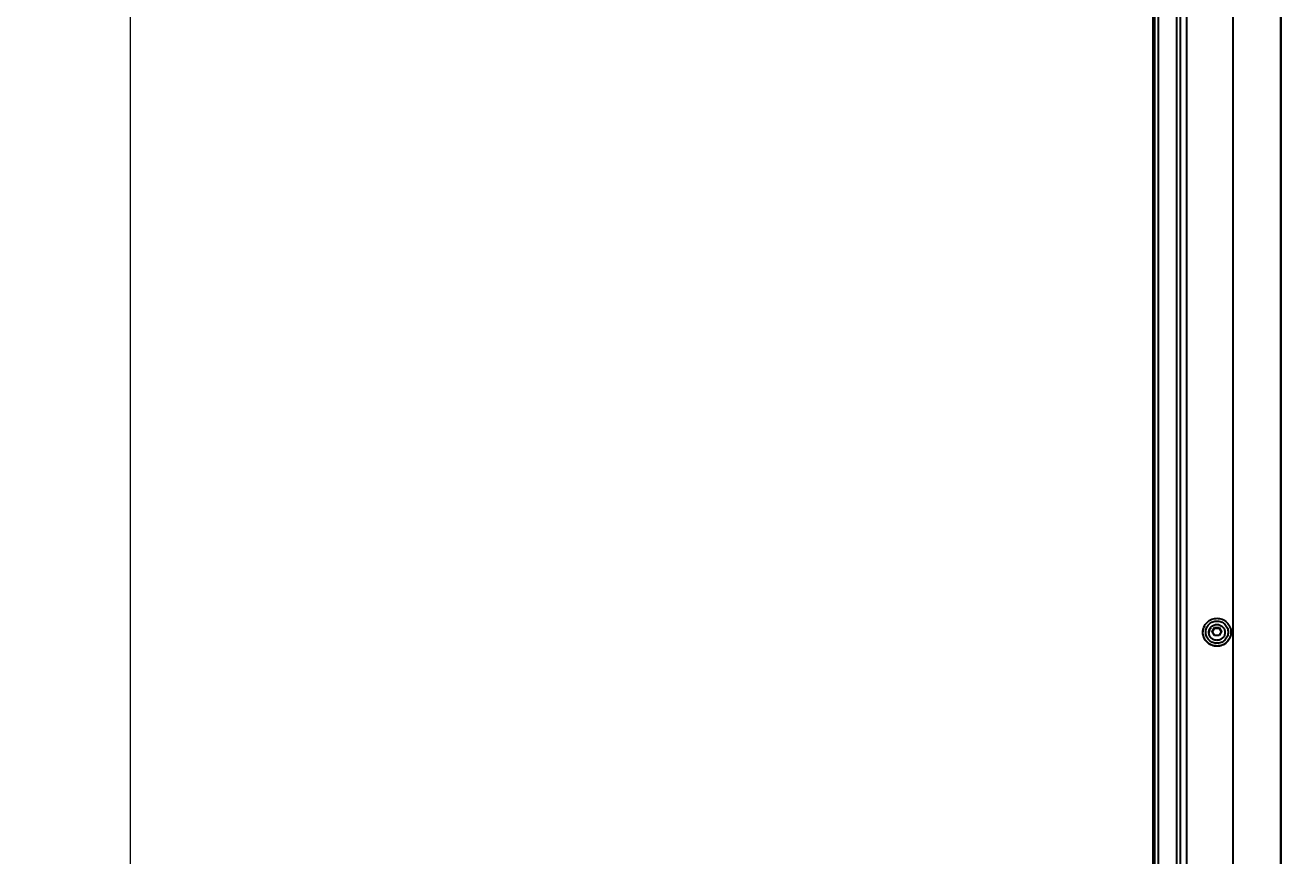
# Model space of a CAD drawing. Header units: millimetres. Extents: x 3109 to 13995, y 24552 to 39949.
# Drawn here: x 8012 to 8797, y 30445 to 30964 of the extents above; entities that cross this region are included whole.
import ezdxf

# ---------------------------------------------------------------- set-up
doc = ezdxf.new("R2010")
doc.units = ezdxf.units.MM
doc.header["$LTSCALE"] = 3
doc.layers.add('DomyÅ›lny', color=7, linetype='Continuous')
doc.styles.get("Standard").update_dxf_attribs({"font": 'arial.ttf'})
doc.dimstyles.new('MATEUSZ', dxfattribs={"dimtxt": 35, "dimasz": 16, "dimexe": 0.18, "dimexo": 0.0625, "dimgap": 0.09, "dimtad": 0, "dimdec": 0, "dimdsep": 46, "dimtxsty": 'Standard', "dimblk": 'DOT', "dimcen": 0.09, "dimse1": 1, "dimse2": 1, "dimadec": 0, "dimazin": 0, "dimtfac": 1, "dimtdec": 0, "dimtofl": 0, "dimtmove": 0, "dimatfit": 3, "dimfxl": 1, "dimtolj": 1, "dimtzin": 0, "dimlwd": 9, "dimlwe": 9, "dimarcsym": 0})

# ---------------------------------------------------------------- blocks, each defined once
blk = doc.blocks.new('_Dot')
at = {"color": 0, "linetype": 'ByBlock', "lineweight": -2}
blk.add_line((-0.5, 0), (-1, 0), dxfattribs=at)
at = {"color": 0, "linetype": 'ByBlock', "const_width": 0.5}
blk.add_lwpolyline([(-0.25, 0, 1), (0.25, 0, 1)], format="xyb", close=True, dxfattribs=at)
blk = doc.blocks.new('*D38')
at = {"color": 0, "lineweight": 9, "transparency": 16777216}
for p, q in [((8077.29, 31459.54), (8077.29, 30312.97)), ((8077.29, 28865.94), (8077.29, 30012.52))]:
    blk.add_line(p, q, dxfattribs=at)
at = {"layer": 'Defpoints', "color": 0, "transparency": 16777216}
for p in [(8767.1, 31475.54), (8077.29, 28849.94), (8767.1, 28849.94)]:
    blk.add_point(p, dxfattribs=at)
at = {"color": 0, "lineweight": 9, "transparency": 16777216, "xscale": 16, "yscale": 16, "zscale": 16}
for p, rotation in [((8077.29, 31475.54), 90), ((8077.29, 28849.94), 270)]:
    blk.add_blockref('_Dot', p, dxfattribs=dict(at, rotation=rotation))
at = {"color": 0, "transparency": 16777216, "insert": (8077.29, 30162.74), "char_height": 100, "attachment_point": 5, "rotation": 90}
blk.add_mtext('\\A1;2626', dxfattribs=at)

msp = doc.modelspace()

# ---------------------------------------------------------------- linework, layer by layer
at = {"layer": 'DomyÅ›lny'}
for p, q in [((8767.1, 31475.54), (8767.1, 28851.33)), ((8732.1, 28924.22), (8732.1, 31433.56)), ((8734.1, 31433.56), (8734.1, 28924.22)), ((8737.99, 31434.38), (8737.99, 28925.04)), ((8797.1, 28927.02), (8797.1, 31432.4)), ((8797.1, 31432.12), (8797.1, 28926.74)), ((8717.1, 31353), (8717.1, 29000.37)), ((8718.12, 31353.34), (8718.12, 29000.71)), ((8720.6, 29000.85), (8720.6, 31353.49)), ((8748.35, 30584.73), (8748.35, 30584.89)), ((8754.21, 30584.89), (8755.66, 30587.37)), ((8755.66, 30587.37), (8758.54, 30587.37)), ((8758.54, 30587.37), (8759.99, 30584.89)), ((8765.85, 30584.89), (8765.85, 30584.73))]:
    msp.add_line(p, q, dxfattribs=at)
for points in [[(8757.1, 30593.56, 0), (8757.88, 30593.52, 0), (8758.69, 30593.41, 0), (8759.51, 30593.23, 0), (8760.32, 30592.95, 0), (8761.12, 30592.59, 0), (8761.89, 30592.15, 0), (8762.61, 30591.62, 0), (8763.29, 30591.02, 0), (8763.89, 30590.36, 0), (8764.42, 30589.64, 0), (8764.87, 30588.87, 0), (8765.23, 30588.08, 0), (8765.51, 30587.28, 0), (8765.7, 30586.47, 0), (8765.81, 30585.67, 0), (8765.85, 30584.89, 0), (8765.81, 30584.12, 0), (8765.7, 30583.32, 0), (8765.51, 30582.51, 0), (8765.23, 30581.71, 0), (8764.87, 30580.91, 0), (8764.42, 30580.15, 0), (8763.89, 30579.43, 0), (8763.29, 30578.77, 0), (8762.61, 30578.17, 0), (8761.89, 30577.64, 0), (8761.12, 30577.2, 0), (8760.32, 30576.84, 0), (8759.51, 30576.56, 0), (8758.69, 30576.37, 0), (8757.88, 30576.26, 0), (8757.1, 30576.23, 0), (8756.31, 30576.26, 0), (8755.51, 30576.37, 0), (8754.69, 30576.56, 0), (8753.88, 30576.84, 0), (8753.08, 30577.2, 0), (8752.31, 30577.64, 0), (8751.58, 30578.17, 0), (8750.91, 30578.77, 0), (8750.31, 30579.43, 0), (8749.77, 30580.15, 0), (8749.33, 30580.91, 0), (8748.96, 30581.71, 0), (8748.69, 30582.51, 0), (8748.49, 30583.32, 0), (8748.38, 30584.12, 0), (8748.35, 30584.89, 0), (8748.38, 30585.67, 0), (8748.49, 30586.47, 0), (8748.69, 30587.28, 0), (8748.96, 30588.08, 0), (8749.33, 30588.87, 0), (8749.77, 30589.64, 0), (8750.31, 30590.36, 0), (8750.91, 30591.02, 0), (8751.58, 30591.62, 0), (8752.31, 30592.15, 0), (8753.08, 30592.59, 0), (8753.88, 30592.95, 0), (8754.69, 30593.23, 0), (8755.51, 30593.41, 0), (8756.31, 30593.52, 0)], [(8757.1, 30591.83, 0), (8757.73, 30591.8, 0), (8758.37, 30591.71, 0), (8759.02, 30591.56, 0), (8759.68, 30591.34, 0), (8760.31, 30591.05, 0), (8760.93, 30590.7, 0), (8761.51, 30590.28, 0), (8762.05, 30589.8, 0), (8762.53, 30589.26, 0), (8762.96, 30588.69, 0), (8763.32, 30588.08, 0), (8763.61, 30587.45, 0), (8763.83, 30586.8, 0), (8763.98, 30586.16, 0), (8764.07, 30585.52, 0), (8764.1, 30584.89, 0), (8764.07, 30584.27, 0), (8763.98, 30583.63, 0), (8763.83, 30582.99, 0), (8763.61, 30582.34, 0), (8763.32, 30581.71, 0), (8762.96, 30581.1, 0), (8762.53, 30580.53, 0), (8762.05, 30579.99, 0), (8761.51, 30579.51, 0), (8760.93, 30579.09, 0), (8760.31, 30578.74, 0), (8759.68, 30578.45, 0), (8759.02, 30578.23, 0), (8758.37, 30578.08, 0), (8757.73, 30577.99, 0), (8757.1, 30577.96, 0), (8756.47, 30577.99, 0), (8755.82, 30578.08, 0), (8755.17, 30578.23, 0), (8754.52, 30578.45, 0), (8753.88, 30578.74, 0), (8753.27, 30579.09, 0), (8752.69, 30579.51, 0), (8752.15, 30579.99, 0), (8751.66, 30580.53, 0), (8751.24, 30581.1, 0), (8750.88, 30581.71, 0), (8750.59, 30582.34, 0), (8750.37, 30582.99, 0), (8750.22, 30583.63, 0), (8750.13, 30584.27, 0), (8750.1, 30584.89, 0), (8750.13, 30585.52, 0), (8750.22, 30586.16, 0), (8750.37, 30586.8, 0), (8750.59, 30587.45, 0), (8750.88, 30588.08, 0), (8751.24, 30588.69, 0), (8751.66, 30589.26, 0), (8752.15, 30589.8, 0), (8752.69, 30590.28, 0), (8753.27, 30590.7, 0), (8753.88, 30591.05, 0), (8754.52, 30591.34, 0), (8755.17, 30591.56, 0), (8755.82, 30591.71, 0), (8756.47, 30591.8, 0)]]:
    msp.add_polyline3d(points, close=True, dxfattribs=at)
for points in [[(8748.35, 30584.73, 0), (8748.42, 30585.81, 0), (8748.64, 30586.93, 0), (8749.01, 30588.04, 0), (8749.56, 30589.13, 0)], [(8757.1, 30579.78, 0), (8756.65, 30579.8, 0), (8756.19, 30579.86, 0), (8755.72, 30579.97, 0), (8755.26, 30580.12, 0), (8754.8, 30580.33, 0), (8754.36, 30580.58, 0), (8753.95, 30580.88, 0), (8753.56, 30581.23, 0), (8753.22, 30581.61, 0), (8752.91, 30582.02, 0), (8752.66, 30582.45, 0), (8752.45, 30582.91, 0), (8752.29, 30583.37, 0), (8752.18, 30583.83, 0), (8752.12, 30584.28, 0), (8752.1, 30584.73, 0), (8752.12, 30585.17, 0), (8752.18, 30585.63, 0), (8752.29, 30586.09, 0), (8752.45, 30586.55, 0), (8752.66, 30587, 0), (8752.91, 30587.44, 0), (8753.22, 30587.85, 0), (8753.56, 30588.23, 0), (8753.95, 30588.57, 0), (8754.36, 30588.87, 0), (8754.8, 30589.13, 0), (8755.26, 30589.33, 0), (8755.72, 30589.49, 0), (8756.19, 30589.6, 0), (8756.65, 30589.66, 0), (8757.1, 30589.68, 0)], [(8753.28, 30587.64, 0), (8753, 30587.28, 0), (8752.75, 30586.9, 0), (8752.55, 30586.5, 0), (8752.38, 30586.09, 0), (8752.25, 30585.67, 0), (8752.17, 30585.26, 0), (8752.1, 30584.45, 0)], [(8754.21, 30585.25, 0), (8755.66, 30587.73, 0)], [(8755.66, 30582.78, 0), (8754.21, 30585.25, 0)], [(8755.66, 30587.73, 0), (8758.54, 30587.73, 0)], [(8757.1, 30589.68, 0), (8757.55, 30589.66, 0), (8758.01, 30589.6, 0), (8758.47, 30589.49, 0), (8758.94, 30589.33, 0), (8759.39, 30589.13, 0), (8759.83, 30588.87, 0), (8760.25, 30588.57, 0), (8760.63, 30588.23, 0), (8760.98, 30587.85, 0), (8761.28, 30587.44, 0), (8761.54, 30587, 0), (8761.75, 30586.55, 0), (8761.91, 30586.09, 0), (8762.02, 30585.63, 0), (8762.08, 30585.17, 0), (8762.1, 30584.73, 0), (8762.08, 30584.28, 0), (8762.02, 30583.83, 0), (8761.91, 30583.37, 0), (8761.75, 30582.91, 0), (8761.54, 30582.45, 0), (8761.28, 30582.02, 0), (8760.98, 30581.61, 0), (8760.63, 30581.23, 0), (8760.25, 30580.88, 0), (8759.83, 30580.58, 0), (8759.39, 30580.33, 0), (8758.94, 30580.12, 0), (8758.47, 30579.97, 0), (8758.01, 30579.86, 0), (8757.55, 30579.8, 0), (8757.1, 30579.78, 0)], [(8758.54, 30587.73, 0), (8759.99, 30585.25, 0)], [(8759.99, 30585.25, 0), (8758.54, 30582.78, 0)], [(8765.85, 30584.73, 0), (8765.81, 30583.95, 0), (8765.7, 30583.15, 0), (8765.51, 30582.34, 0), (8765.23, 30581.54, 0), (8764.87, 30580.75, 0), (8764.42, 30579.99, 0), (8763.89, 30579.27, 0), (8763.29, 30578.6, 0), (8762.61, 30578, 0), (8761.89, 30577.48, 0), (8761.12, 30577.03, 0), (8760.32, 30576.67, 0), (8759.51, 30576.4, 0), (8758.69, 30576.21, 0), (8757.88, 30576.1, 0), (8757.1, 30576.06, 0), (8756.31, 30576.1, 0), (8755.51, 30576.21, 0), (8754.69, 30576.4, 0), (8753.88, 30576.67, 0), (8753.08, 30577.03, 0), (8752.31, 30577.48, 0), (8751.58, 30578, 0), (8750.91, 30578.6, 0), (8750.31, 30579.27, 0), (8749.77, 30579.99, 0), (8749.33, 30580.75, 0), (8748.96, 30581.54, 0), (8748.69, 30582.34, 0), (8748.49, 30583.15, 0), (8748.38, 30583.95, 0), (8748.35, 30584.73, 0)], [(8758.54, 30582.78, 0), (8755.66, 30582.78, 0)]]:
    msp.add_polyline3d(points, dxfattribs=at)

# ---------------------------------------------------------------- dimensions: what is measured, and where the dimension line sits
dim = msp.add_linear_dim(base=(8077.29, 28849.94), p1=(8767.1, 31475.54), p2=(8767.1, 28849.94), angle=90, dimstyle='MATEUSZ', override={"dimtxt": 100})
dim.commit()
dim.dimension.update_dxf_attribs({"geometry": '*D38', "text_midpoint": (8077.29, 30162.74)})

doc.saveas('drawing.dxf')
